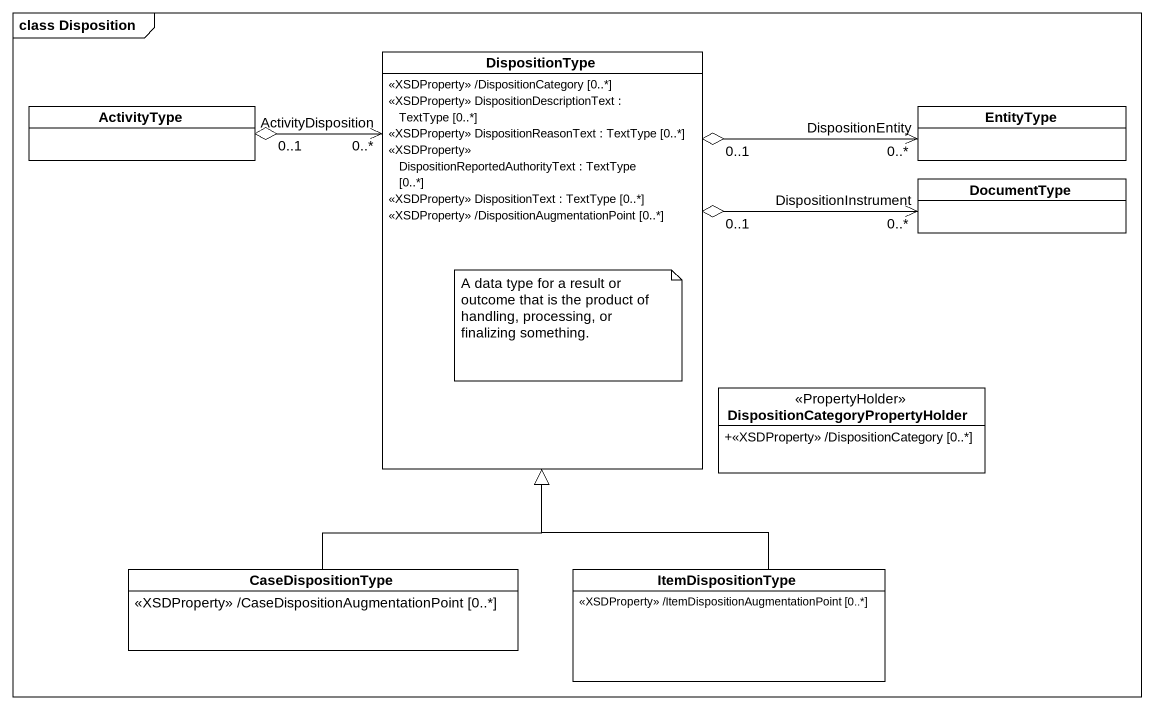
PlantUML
@startuml
mainframe class Disposition
hide circle
hide empty members
skinparam classAttributeIconSize 0
class DispositionType {
  <<XSDProperty>> /DispositionCategory [0..*]
  <<XSDProperty>> DispositionDescriptionText : TextType [0..*]
  <<XSDProperty>> DispositionReasonText : TextType [0..*]
  <<XSDProperty>> DispositionReportedAuthorityText : TextType [0..*]
  <<XSDProperty>> DispositionText : TextType [0..*]
  <<XSDProperty>> /DispositionAugmentationPoint [0..*]
}
class ActivityType
class EntityType
class DocumentType
class "DispositionCategoryPropertyHolder" as DispositionCategoryPropertyH <<PropertyHolder>> {
  +<<XSDProperty>> /DispositionCategory [0..*]
}
class CaseDispositionType {
  <<XSDProperty>> /CaseDispositionAugmentationPoint [0..*]
}
class ItemDispositionType {
  <<XSDProperty>> /ItemDispositionAugmentationPoint [0..*]
}
DispositionType "0..1" o-right-> "DispositionEntity\n0..*" EntityType
DispositionType "0..1" o-right-> "DispositionInstrument\n0..*" DocumentType
ActivityType "0..1" o-right-> "ActivityDisposition\n0..*" DispositionType
CaseDispositionType -up-|> DispositionType
ItemDispositionType -up-|> DispositionType
note bottom of DispositionType : A data type for a result or outcome that is the product of handling, processing, or finalizing something.
@enduml
